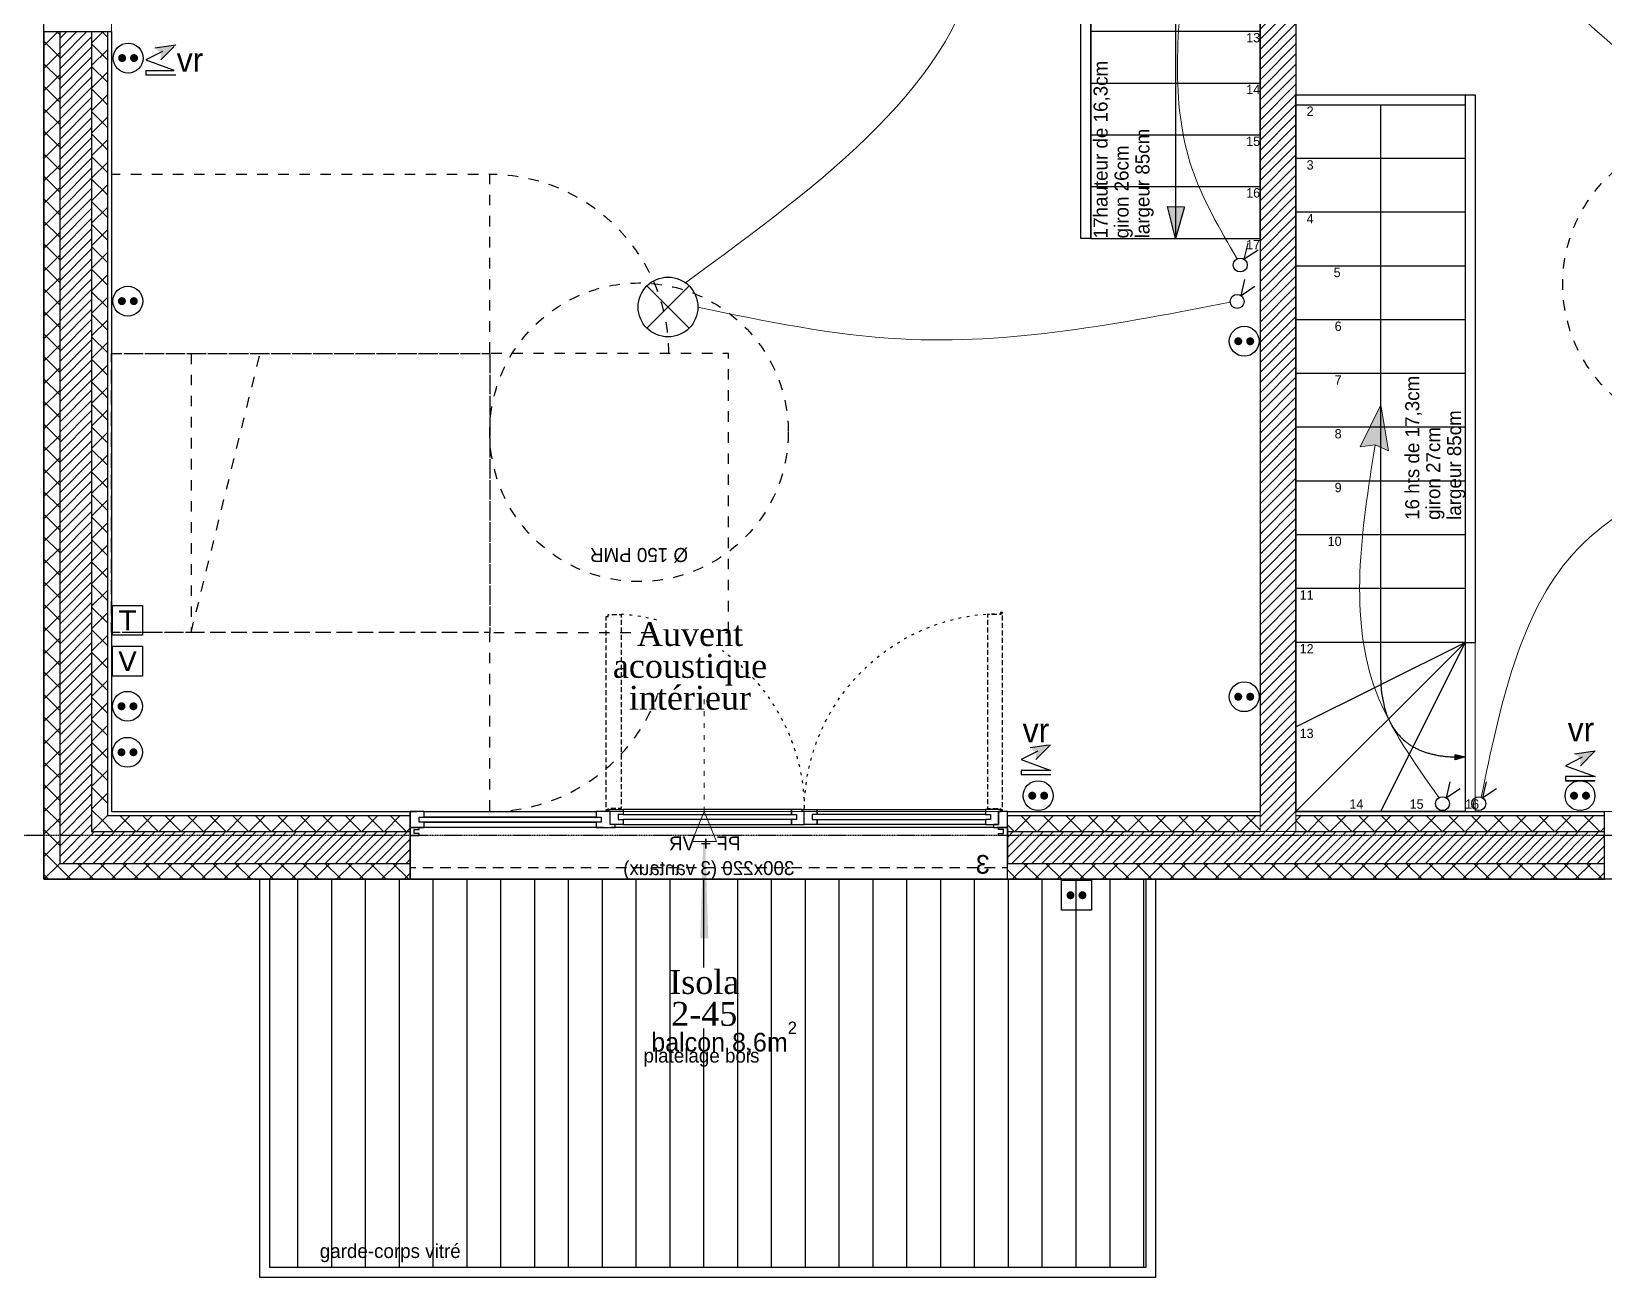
# Model space of a CAD drawing. Header units: centimetres. Extents: x -58072 to 12532, y -30603 to 6224.
# Drawn here: x 10814 to 11604, y 2112 to 2738 of the extents above; entities that cross this region are included whole.
import ezdxf

# ---------------------------------------------------------------- set-up
doc = ezdxf.new("R2010")
doc.units = ezdxf.units.CM
for name, pattern in [('ACAD_ISO03W100', [30, 12, -18]), ('Style de ligne -1', [0.41664, 0.20828, -0.20836]), ('Style de ligne -11', [0.347222, 0.20828, -0.138942]), ('Style de ligne -12', [0.164042, 0.054681, -0.109361]), ('Style de ligne -13', [0.147638, 0.098425, -0.049213]), ('Style de ligne -5', [0.20828, 0.069425, -0.138855]), ('VW-01', [0.41656, 0.20828, -0.20828])]:
    doc.linetypes.add(name, pattern=pattern)
for name, color, linetype in [('B Aménagement intérieur', 252, 'Continuous'), ('B GÈnÈral_Hatch', 252, 'Continuous'), ('B Général', 252, 'Continuous'), ('C ANNOTATIONS-axes horizontaux', 252, 'Style de ligne -1'), ('C ANNOTATIONS-PMR', 252, 'Style de ligne -5'), ('C ANNOTATIONS-prestations', 252, 'Continuous'), ('C ANNOTATIONS-prestations_Hatch', 252, 'Continuous'), ('C ANNOTATIONS-texte', 252, 'Continuous'), ('D SURFACES-shab', 252, 'Continuous'), ('prlm-VMC', 93, 'Continuous')]:
    doc.layers.add(name, color=color, linetype=linetype)
doc.layers.add('prlm-ELEC-CFA', color=1, linetype='Continuous', lineweight=25)
doc.layers.add('prlm-ELEC-CFO', color=1, linetype='Continuous', lineweight=25)
doc.layers.add('prlm-ZEROPLOT', color=254, linetype='Continuous', plot=False)
doc.styles.add('Eurostile', font='Eurosti.TTF')
doc.styles.add('Eurostile (bold)', font='Eurostib.TTF')
doc.styles.add('Eurostile (italic)', font='Eurostib.TTF')
doc.styles.add('prlm-elec-cfo', font='comic.ttf', dxfattribs={"height": 12})
doc.styles.add('prlm-vmc', font='pala.ttf', dxfattribs={"height": 14})
doc.styles.get("Standard").update_dxf_attribs({"font": 'isocp.shx', "height": 12})
pattern_1 = [(45, (0, 0), (2.4253472, -2.6458333), [])]
pattern_2 = [(-45, (0, 0), (5.656854, 5.656854), []), (45, (0, 0), (5.656854, -5.656854), [])]

# ---------------------------------------------------------------- blocks, each defined once
blk = doc.blocks.new('B 60.Groupe-30-1')
at = {"layer": 'C ANNOTATIONS-prestations_Hatch', "linetype": 'Continuous'}
blk.add_hatch(color=250, dxfattribs=at).paths.add_polyline_path([(11529.4, 2375.15), (11534.44, 2373.99), (11529.49, 2372.48)])
at = {"layer": 'B Général', "linetype": 'Continuous'}
for p, q in [((11534.44, 2674.49), (11449.44, 2674.49)), ((11534.44, 2647.49), (11449.44, 2647.49)), ((11534.44, 2620.49), (11449.44, 2620.49)), ((11534.44, 2593.49), (11449.44, 2593.49)), ((11534.44, 2566.49), (11449.44, 2566.49)), ((11534.44, 2539.49), (11449.44, 2539.49)), ((11534.44, 2512.49), (11449.44, 2512.49)), ((11534.44, 2485.49), (11449.44, 2485.49)), ((11534.44, 2458.49), (11449.44, 2458.49)), ((11534.44, 2431.49), (11449.44, 2346.49)), ((11449.44, 2388.99), (11534.44, 2431.49)), ((11534.44, 2431.49), (11449.44, 2431.49)), ((11534.44, 2431.49), (11491.94, 2346.49)), ((11534.44, 2346.49), (11449.44, 2346.49))]:
    blk.add_line(p, q, dxfattribs=at)
at = {"layer": 'B Général', "linetype": 'Continuous', "flags": 128}
blk.add_lwpolyline([(11449.44, 2706.49), (11534.44, 2706.49), (11534.44, 2346.49), (11449.44, 2346.49)], close=True, dxfattribs=at)
at = {"layer": 'C ANNOTATIONS-prestations', "flags": 128}
blk.add_lwpolyline([(11529.4, 2375.15), (11534.44, 2373.99), (11529.49, 2372.48)], close=True, dxfattribs=at)
at = {"layer": 'C ANNOTATIONS-prestations', "linetype": 'Continuous'}
blk.add_open_spline([(11491.94, 2701.49), (11491.94, 2558.99), (11491.94, 2416.49), (11491.25, 2372.17), (11534.44, 2373.99)], degree=2, knots=[0, 0, 0, 1, 1, 2, 2, 2], dxfattribs=at)
at = {"layer": 'C ANNOTATIONS-prestations', "line_spacing_factor": 0.894578, "style": 'Eurostile'}
for s, insert, char_height, width, attachment_point in [('2', (11458.28, 2700.62), 4.7, 8.8349, 3), ('3', (11458.28, 2673.62), 4.7, 8.8349, 3), ('4', (11458.28, 2646.62), 4.7, 8.8349, 3), ('5', (11471.86, 2619.62), 4.7, 22.4178, 3), ('6', (11472.36, 2592.62), 4.7, 22.9178, 3), ('7', (11472.36, 2565.62), 4.7, 22.9178, 3), ('8', (11472.36, 2538.62), 4.7, 22.9178, 3), ('9', (11472.36, 2511.62), 4.7, 22.9178, 3), ('10', (11472.36, 2484.62), 4.704, 22.9178, 3), ('11', (11458.28, 2457.62), 4.704, 8.8349, 3), ('12', (11458.28, 2430.62), 4.704, 8.8349, 3), ('13', (11458.28, 2388.12), 4.704, 8.8349, 3), ('14', (11476.29, 2352.61), 4.704, 8.8349, 1), ('15', (11506.52, 2352.61), 4.704, 8.8349, 1), ('16', (11534.44, 2352.61), 4.704, 8.8349, 1)]:
    blk.add_mtext(s, dxfattribs=dict(at, insert=insert, char_height=char_height, width=width, attachment_point=attachment_point))
at = {"layer": 'C ANNOTATIONS-prestations', "insert": (11504.32, 2492.99), "char_height": 7.0556, "width": 103.5546, "attachment_point": 1, "rotation": 90, "line_spacing_factor": 0.894578, "style": 'Eurostile'}
blk.add_mtext('16 hts de 17,3cm\\Pgiron 27cm\\Plargeur 85cm', dxfattribs=at)
blk = doc.blocks.new('B 60.Rond 150_PMR')
at = {"layer": 'B Général', "linetype": 'VW-01', "ltscale": 25.4}
blk.add_circle((0, 0), 75, dxfattribs=at)
at = {"layer": 'B Général', "insert": (-61.5, 0), "char_height": 7.056, "attachment_point": 5, "rotation": 90, "line_spacing_factor": 0.894578, "style": 'Eurostile (italic)'}
blk.add_mtext('Ø 150 PMR', dxfattribs=at)
blk = doc.blocks.new('B 60.Groupe-32-1')
at = {"layer": 'B Général', "linetype": 'Continuous'}
for p, q in [((11449.45, 2706.49), (11539.45, 2706.49)), ((11449.45, 2706.49), (11539.45, 2706.49)), ((11539.45, 2706.49), (11539.45, 2431.49)), ((11539.45, 2706.49), (11539.45, 2431.49)), ((11449.45, 2701.49), (11534.45, 2701.49)), ((11449.45, 2701.49), (11534.45, 2701.49)), ((11534.45, 2701.49), (11534.45, 2431.49)), ((11534.45, 2701.49), (11534.45, 2431.49)), ((11534.45, 2431.49), (11539.45, 2431.49))]:
    blk.add_line(p, q, dxfattribs=at)
at = {"layer": 'D SURFACES-shab', "lineweight": 18, "flags": 128}
blk.add_lwpolyline([(11539.44, 2346.49), (11934.69, 2346.49), (11934.7, 3010.48), (11665.69, 3010.48), (11665.69, 2941.48), (11449.45, 2941.48), (11449.44, 2706.49), (11539.45, 2706.49)], close=True, dxfattribs=at)
at = {"layer": 'B Général'}
blk.add_blockref('B 60.Groupe-30-1', (0, 0), dxfattribs=at)
at = {"layer": 'C ANNOTATIONS-PMR', "ltscale": 25.4, "rotation": 90}
blk.add_blockref('B 60.Rond 150_PMR', (11658.44, 2611.49), dxfattribs=at)
blk = doc.blocks.new('B 60.Balcon')
at = {"layer": 'B GÈnÈral_Hatch', "linetype": 'Continuous'}
h = blk.add_hatch(dxfattribs=at)
h.set_pattern_fill('H_BARDAGE V 150', color=256, style=0, pattern_type=2)
h.set_pattern_definition([(90, (0, 0), (17, 0), [])])
h.paths.add_polyline_path([(-220, 110), (220, 110), (220, -85), (-220, -85)])
at = {"layer": 'B Général', "linetype": 'Continuous', "flags": 128}
for points in [[(-225, 110), (225, 110), (225, -90), (-225, -90)], [(-220, 110), (220, 110), (220, -85), (-220, -85)]]:
    blk.add_lwpolyline(points, close=True, dxfattribs=at)
at = {"layer": 'C ANNOTATIONS-prestations', "line_spacing_factor": 0.894578, "style": 'Eurostile'}
for s, insert, char_height, attachment_point in [('balcon 8,6m{\\H0.6667x;\\S2 ^ ;}', (47.16, 38.55), 9.4074, 3), ('platelage bois', (-32.26, 25.01), 7.0556, 1), ('garde-corps vitré', (-194.9, -73.14), 7.0556, 1)]:
    blk.add_mtext(s, dxfattribs=dict(at, insert=insert, char_height=char_height, attachment_point=attachment_point))
blk = doc.blocks.new('B 60.Groupe-34-1')
at = {"layer": 'C ANNOTATIONS-prestations_Hatch', "linetype": 'Continuous'}
blk.add_hatch(color=250, dxfattribs=at).paths.add_polyline_path([(11393.47, 2650.19), (11388.94, 2634.39), (11384.97, 2650.33)])
at = {"layer": 'B Général', "linetype": 'VW-01', "ltscale": 25.4}
for p, q in [((11346.44, 2868.39), (11431.44, 2953.39)), ((11346.44, 2868.39), (11388.94, 2953.39)), ((11346.44, 2953.39), (11346.44, 2764.39)), ((11431.44, 2910.89), (11346.44, 2868.39)), ((11346.44, 2868.39), (11431.44, 2868.39)), ((11346.44, 2842.39), (11431.44, 2842.39)), ((11346.44, 2816.39), (11431.44, 2816.39)), ((11346.44, 2790.39), (11431.44, 2790.39)), ((11346.44, 2764.39), (11431.44, 2790.39))]:
    blk.add_line(p, q, dxfattribs=at)
at = {"layer": 'B Général', "linetype": 'Continuous'}
for p, q in [((11346.44, 2764.39), (11431.44, 2764.39)), ((11346.44, 2738.39), (11431.44, 2738.39)), ((11346.44, 2712.39), (11431.44, 2712.39)), ((11346.44, 2686.39), (11431.44, 2686.39)), ((11346.44, 2660.39), (11431.44, 2660.39)), ((11346.44, 2634.39), (11431.44, 2634.39))]:
    blk.add_line(p, q, dxfattribs=at)
at = {"layer": 'B Général', "linetype": 'VW-01', "ltscale": 25.4, "flags": 128}
blk.add_lwpolyline([(11431.44, 2790.39), (11431.44, 2953.39), (11346.44, 2953.39)], dxfattribs=at)
at = {"layer": 'B Général', "linetype": 'VW-01', "ltscale": 25.4}
blk.add_open_spline([(11346.44, 2910.89), (11390.33, 2912.27), (11388.94, 2868.39), (11388.94, 2822.89), (11388.94, 2777.39)], degree=2, knots=[0, 0, 0, 1, 1, 2, 2, 2], dxfattribs=at)
at = {"layer": 'C ANNOTATIONS-prestations', "linetype": 'Continuous'}
blk.add_line((11388.94, 2777.39), (11388.94, 2634.39), dxfattribs=at)
at = {"layer": 'C ANNOTATIONS-prestations', "linetype": 'Continuous', "flags": 128}
blk.add_lwpolyline([(11346.44, 2764.39), (11346.44, 2634.39), (11431.44, 2634.39), (11431.44, 2790.39)], dxfattribs=at)
at = {"layer": 'C ANNOTATIONS-prestations', "flags": 128}
blk.add_lwpolyline([(11393.47, 2650.19), (11388.94, 2634.39), (11384.97, 2650.33)], close=True, dxfattribs=at)
at = {"layer": 'C ANNOTATIONS-prestations', "line_spacing_factor": 0.894578, "style": 'Eurostile'}
for s, insert, char_height, width, attachment_point in [('4', (11346.44, 2952.52), 4.7, 8.8349, 1), ('5', (11388.94, 2952.52), 4.7, 8.8349, 1), ('6', (11422.61, 2931.29), 4.7, 8.8349, 1), ('7', (11422.61, 2903.27), 4.7, 8.8349, 1), ('8', (11422.61, 2867.52), 4.7, 8.8349, 1), ('9', (11422.61, 2841.52), 4.7, 8.8349, 1), ('10', (11431.44, 2815.52), 4.704, 22.4178, 3), ('11', (11431.44, 2789.52), 4.704, 22.9178, 3), ('12', (11431.44, 2763.52), 4.704, 22.9178, 3), ('13', (11431.44, 2737.52), 4.704, 22.9178, 3), ('14', (11431.44, 2711.52), 4.704, 22.9178, 3), ('15', (11431.44, 2685.52), 4.704, 22.9178, 3), ('16', (11431.44, 2659.61), 4.704, 22.9178, 3), ('17', (11431.44, 2633.61), 4.704, 22.9178, 3)]:
    blk.add_mtext(s, dxfattribs=dict(at, insert=insert, char_height=char_height, width=width, attachment_point=attachment_point))
blk = doc.blocks.new('B 60.Groupe-6-1')
at = {"layer": 'B Général', "linetype": 'VW-01', "ltscale": 25.4}
blk.add_line((70, -114.99), (-70, -80.35), dxfattribs=at)
at = {"layer": 'B Général', "linetype": 'VW-01', "ltscale": 25.4, "flags": 128}
for points in [[(-70, 35), (70, 35), (70, -155), (-70, -155)], [(-70, -114.99), (70, -114.99), (70, -155), (-70, -155)]]:
    blk.add_lwpolyline(points, close=True, dxfattribs=at)
blk = doc.blocks.new('B 60.Lit 140.190_PMR 2')
at = {"layer": 'B Général', "linetype": 'VW-01', "ltscale": 25.4, "flags": 128}
for points in [[(70, 155), (-70, 155), (-70, 35), (70, 35)], [(-70, -155), (-70, 35), (-160, 35), (-160, -155)], [(160, -155), (160, 35), (70, 35), (70, -155)]]:
    blk.add_lwpolyline(points, close=True, dxfattribs=at)
at = {"layer": 'B Général', "linetype": 'VW-01', "ltscale": 25.4}
for centre, start, end in [((-70, 35), 90, 180), ((70, 35), 0, 90)]:
    blk.add_arc(centre, 90, start, end, dxfattribs=at)
at = {"layer": 'B Général'}
blk.add_blockref('B 60.Groupe-6-1', (0, 0), dxfattribs=at)
blk = doc.blocks.new('B 60.Groupe-35-1')
at = {"layer": 'B Général', "linetype": 'Continuous'}
for p, q in [((11341.44, 2634.39), (11341.44, 2953.39)), ((11341.44, 2634.39), (11341.44, 2953.39)), ((11346.44, 2634.39), (11346.44, 2953.39)), ((11346.44, 2634.39), (11346.44, 2953.39)), ((11346.44, 2634.39), (11341.44, 2634.39))]:
    blk.add_line(p, q, dxfattribs=at)
at = {"layer": 'D SURFACES-shab', "lineweight": 18, "flags": 128}
blk.add_lwpolyline([(10854.38, 3007.74), (10854.38, 2346.49), (11431.44, 2346.49), (11431.44, 2634.39), (11341.44, 2634.39), (11341.44, 2917.74), (11093.03, 2917.74), (11093.03, 3007.74)], close=True, dxfattribs=at)
at = {"layer": 'B Général'}
blk.add_blockref('B 60.Groupe-34-1', (0, 0), dxfattribs=at)
at = {"layer": 'B Général', "rotation": 269.9999999966649}
blk.add_blockref('B 60.Lit 140.190_PMR 2', (11009.39, 2506.49), dxfattribs=at)
at = {"layer": 'C ANNOTATIONS-PMR', "ltscale": 25.4, "rotation": 90}
blk.add_blockref('B 60.Rond 150_PMR', (11119.39, 2537), dxfattribs=at)
at = {"layer": 'C ANNOTATIONS-texte', "insert": (11347.75, 2634.39), "char_height": 7.0556, "width": 115, "attachment_point": 1, "rotation": 90, "line_spacing_factor": 0.894578, "style": 'Eurostile'}
blk.add_mtext('17hauteur de 16,3cm\\Pgiron 26cm\\Plargeur 85cm', dxfattribs=at)
blk = doc.blocks.new('B 60.PF 300.220 + VR (3 vantaux)')
at = {"layer": 'B Général', "linetype": 'Continuous'}
for p, q in [((-150, 7), (-150, 17)), ((150, 7), (150, 17))]:
    blk.add_line(p, q, dxfattribs=at)
at = {"layer": 'B Général'}
blk.add_line((-143, 9), (47, 9), dxfattribs=at)
at = {"layer": 'B Général', "linetype": 'Continuous', "lineweight": 35}
for p, q in [((-150, 7), (-150, -9)), ((150, 7), (150, -9))]:
    blk.add_line(p, q, dxfattribs=at)
at = {"layer": 'B Général', "linetype": 'Style de ligne -13', "ltscale": 25.4, "flags": 128}
for points in [[(-147.5, 117), (-146.5, 117), (-146.5, 116), (-140, 116), (-140, 18.5), (-146.5, 18.5), (-146.5, 17.5), (-147.5, 17.5)], [(51.5, 115), (50.5, 115), (50.5, 116), (44, 116), (44, 18.5), (50.5, 18.5), (50.5, 17.5), (51.5, 17.5)]]:
    blk.add_lwpolyline(points, close=True, dxfattribs=at)
at = {"layer": 'B Général', "flags": 128}
for points in [[(-143, 10.5), (-143, 9), (-150, 9), (-150, 17), (-145.5, 17), (-145.5, 10.5)], [(-54.5, 18), (-139, 18), (-139, 15.5), (-54.5, 15.5)], [(-41.5, 18), (43, 18), (43, 15.5), (-41.5, 15.5)], [(56.5, 17), (56.5, 14.25), (54, 14.25), (54, 11.75), (56.5, 11.75), (56.5, 9), (47, 9), (47, 10.5), (49.5, 10.5), (49.5, 17)], [(143, 17), (56.5, 17), (56.5, 14.25), (143, 14.25)], [(145.5, 14.25), (143, 14.25), (143, 17), (150, 17), (150, 9), (143, 9), (143, 11.75), (145.5, 11.75)], [(-150, 9), (-150, 5), (-145.5, 5), (-145.5, 6), (-148, 6), (-148, 8), (-145.5, 8), (-145.5, 9)], [(-54.5, 13), (-139, 13), (-139, 10.5), (-54.5, 10.5)], [(-41.5, 13), (43, 13), (43, 10.5), (-41.5, 10.5)], [(145.5, 14.25), (54, 14.25), (54, 11.75), (145.5, 11.75)], [(143, 11.75), (56.5, 11.75), (56.5, 9), (143, 9)], [(150, 9), (150, 5), (145.5, 5), (145.5, 6), (148, 6), (148, 8), (145.5, 8), (145.5, 9)]]:
    blk.add_lwpolyline(points, close=True, dxfattribs=at)
at = {"layer": 'B Général', "linetype": 'Continuous', "flags": 128}
for points in [[(-139, 15.5), (-141.5, 15.5), (-141.5, 13), (-139, 13), (-139, 10.5), (-145.5, 10.5), (-145.5, 17), (-146.5, 17), (-146.5, 18), (-139, 18)], [(-54.5, 15.5), (-52, 15.5), (-52, 13), (-54.5, 13), (-54.5, 10.5), (-48, 10.5), (-48, 17), (-47, 17), (-47, 18), (-54.5, 18)], [(-41.5, 15.5), (-44, 15.5), (-44, 13), (-41.5, 13), (-41.5, 10.5), (-48, 10.5), (-48, 17), (-47, 17), (-47, 18), (-41.5, 18)], [(43, 15.5), (45.5, 15.5), (45.5, 13), (43, 13), (43, 10.5), (49.5, 10.5), (49.5, 17), (50.5, 17), (50.5, 18), (43, 18)]]:
    blk.add_lwpolyline(points, close=True, dxfattribs=at)
at = {"layer": 'B Général', "linetype": 'Style de ligne -11', "ltscale": 25.4, "flags": 128}
blk.add_lwpolyline([(-150, 9), (150, 9), (150, -11), (-150, -11)], close=True, dxfattribs=at)
at = {"layer": 'B Général', "flags": 128}
blk.add_lwpolyline([(150, -9), (150, -17), (-150, -17), (-150, -9)], dxfattribs=at)
at = {"layer": 'B Général'}
for centre in [(-147, 17.5), (51, 17.5)]:
    blk.add_circle(centre, 0.5, dxfattribs=at)
at = {"layer": 'B Général', "linetype": 'Style de ligne -12', "ltscale": 25.4}
for centre, start, end in [((-147, 17.5), 0.29382, 90.28792), ((51, 17.5), 94.06495, 179.70618)]:
    blk.add_arc(centre, 99, start, end, dxfattribs=at)
at = {"layer": 'B Général', "insert": (2, 4.57), "char_height": 7.056, "attachment_point": 2, "rotation": 360, "line_spacing_factor": 0.894578, "style": 'Eurostile'}
blk.add_mtext('PF + VR', dxfattribs=at)
at = {"layer": 'C ANNOTATIONS-prestations', "rotation": 360, "line_spacing_factor": 0.894578}
for s, insert, char_height, attachment_point, style in [('3', (-141.15, -4.77), 9.41, 1, 'Eurostile (bold)'), ('300x220 (3 vantaux) ', (0, -7.83), 7.0556, 2, 'Eurostile')]:
    blk.add_mtext(s, dxfattribs=dict(at, insert=insert, char_height=char_height, attachment_point=attachment_point, style=style))
blk = doc.blocks.new('xi.EA')
at = {"layer": 'prlm-VMC', "color": 0, "linetype": 'ByBlock', "lineweight": 5, "flags": 128}
blk.add_lwpolyline([(-6.17, -15), (6.17, -15), (0, 0)], close=True, dxfattribs=at)
at = {"layer": 'prlm-VMC', "color": 0, "linetype": 'ByBlock', "lineweight": -2, "flags": 128}
blk.add_lwpolyline([(0, -15, 1, 4, 0), (0, -63.63, 1, 1, 0)], format="xyseb", dxfattribs=at)
at = {"layer": 'prlm-VMC', "color": 0, "linetype": 'ByBlock', "lineweight": 5}
blk.add_solid([(0, 0), (6.17, -15), (-6.17, -15), (0, 0)], dxfattribs=at)
at = {"layer": 'prlm-ZEROPLOT', "color": 250, "linetype": 'ACAD_ISO03W100', "lineweight": 0, "ltscale": 0.2}
blk.add_lwpolyline([(0, 0), (0, 60)], dxfattribs=at)
blk = doc.blocks.new('xi.VV')
at = {"layer": 'prlm-ELEC-CFO', "color": 0}
blk.add_lwpolyline([(6.95, 3.42), (0.01, -1.13), (1.91, 6.95)], dxfattribs=at)
blk.add_circle((-2, -4), 3.5, dxfattribs=at)
blk = doc.blocks.new('xi.fl')
at = {"layer": 'prlm-ELEC-CFO'}
blk.add_hatch(color=0, dxfattribs=at).paths.add_polyline_path([(20.38, 0), (-1.98, -7.2), (0, 0), (-1.98, 7.2)])
at = {"layer": 'prlm-ELEC-CFO', "color": 0, "lineweight": 5}
blk.add_lwpolyline([(20.38, 0), (-1.98, -7.2), (0, 0), (-1.98, 7.2)], close=True, dxfattribs=at)
blk = doc.blocks.new('xi.PC')
at = {"color": 0, "lineweight": 5}
blk.add_wipeout([(-7.5, -7.5), (7.5, -7.5), (7.5, 7.5), (-7.5, 7.5)], dxfattribs=at).dxf.layer = 'prlm-ELEC-CFO'
at = {"layer": 'prlm-ELEC-CFO', "color": 0, "linetype": 'ByBlock', "lineweight": 5, "const_width": 2}
for points in [[(-4, 0, 1), (-2, 0, 1)], [(2, 0, 1), (4, 0, 1)]]:
    blk.add_lwpolyline(points, format="xyb", close=True, dxfattribs=at)
at = {"layer": 'prlm-ELEC-CFO', "color": 0, "linetype": 'ByBlock', "lineweight": -2}
blk.add_circle((0, 0), 7.5, dxfattribs=at)
blk = doc.blocks.new('xi.VR')
at = {"layer": 'prlm-ELEC-CFO', "lineweight": 5}
blk.add_hatch(color=0, dxfattribs=at).paths.add_polyline_path([(-3, 6), (-0.1, 3.7), (0, 0), (7.5, 7.5)])
at = {"layer": 'prlm-ELEC-CFO', "color": 0}
for points in [[(0.95, 4.23), (-7.5, 0), (7.5, -5.5), (-7.5, -5.5), (-7.5, -7.5), (7.5, -7.5)], [(-3, 6), (7.5, 7.5), (0, 0)]]:
    blk.add_lwpolyline(points, dxfattribs=at)
blk = doc.blocks.new('xi.PC-EXT')
at = {"layer": 'prlm-ELEC-CFO', "color": 0, "linetype": 'ByBlock', "lineweight": -2, "flags": 128}
blk.add_lwpolyline([(-7.5, 7.5), (7.5, 7.5), (7.5, -7.5), (-7.5, -7.5)], close=True, dxfattribs=at)
at = {"layer": 'prlm-ELEC-CFO', "color": 0, "linetype": 'ByBlock', "lineweight": 5, "const_width": 2}
for points in [[(-4, 0, 1), (-2, 0, 1)], [(2, 0, 1), (4, 0, 1)]]:
    blk.add_lwpolyline(points, format="xyb", close=True, dxfattribs=at)
blk = doc.blocks.new('xi.PTCE')
at = {"layer": 'prlm-ELEC-CFO', "color": 0}
for points in [[(-10.61, 10.61), (10.61, -10.61)], [(10.61, 10.61), (-10.61, -10.61)]]:
    blk.add_lwpolyline(points, dxfattribs=at)
at = {"layer": 'prlm-ELEC-CFO', "color": 0, "linetype": 'ByBlock'}
blk.add_circle((0, 0), 15, dxfattribs=at)
blk = doc.blocks.new('xi.TV')
at = {"layer": 'prlm-ELEC-CFA', "color": 0, "linetype": 'ByBlock', "lineweight": -2, "flags": 128}
blk.add_lwpolyline([(-7.5, 7.5), (7.5, 7.5), (7.5, -7.5), (-7.5, -7.5)], close=True, dxfattribs=at)
at = {"layer": 'prlm-ELEC-CFA', "color": 0, "linetype": 'ByBlock', "insert": (0, 0), "char_height": 10, "width": 11.36, "attachment_point": 5}
blk.add_mtext('{\\fVerdana|b0|i0|c0|p34;V}', dxfattribs=at)
blk = doc.blocks.new('xi.TEL')
at = {"layer": 'prlm-ELEC-CFA', "color": 0, "linetype": 'ByBlock', "lineweight": -2, "flags": 128}
blk.add_lwpolyline([(-7.5, 7.5), (7.5, 7.5), (7.5, -7.5), (-7.5, -7.5)], close=True, dxfattribs=at)
at = {"layer": 'prlm-ELEC-CFA', "color": 0, "linetype": 'ByBlock', "insert": (0, 0), "char_height": 10, "width": 11.36, "attachment_point": 5}
blk.add_mtext('{\\fVerdana|b0|i0|c0|p34;T}', dxfattribs=at)

msp = doc.modelspace()

# ---------------------------------------------------------------- hatches: boundary and pattern name
at = {"layer": 'B GÈnÈral_Hatch', "linetype": 'Continuous'}
h = msp.add_hatch(dxfattribs=at)
h.set_pattern_fill('50_BETON', color=256, style=0, pattern_type=2)
h.set_pattern_definition(pattern_1)
h.paths.add_polyline_path([(11431.443, 2336.491), (11449.443, 2336.491), (11449.443, 3084.223), (11431.443, 3084.223)])
h = msp.add_hatch(dxfattribs=at)
h.set_pattern_fill('02_ISOLANT', color=256, angle=-90, style=0, pattern_type=2)
h.set_pattern_definition(pattern_2)
h.paths.add_polyline_path([(10828.388, 2738.303), (10820.388, 2738.303), (10820.388, 2312.491), (10828.388, 2320.491)])
h = msp.add_hatch(dxfattribs=at)
h.set_pattern_fill('50_BETON', color=256, style=0, pattern_type=2)
h.set_pattern_definition(pattern_1)
h.paths.add_polyline_path([(10844.388, 2738.303), (10828.388, 2738.303), (10828.388, 2320.491), (10844.388, 2336.491)])
h = msp.add_hatch(dxfattribs=at)
h.set_pattern_fill('02_ISOLANT', color=256, angle=-90, style=0, pattern_type=2)
h.set_pattern_definition(pattern_2)
h.paths.add_polyline_path([(10852.388, 2738.303), (10844.388, 2738.303), (10844.388, 2336.491), (10852.388, 2344.491)])
h = msp.add_hatch(dxfattribs=at)
h.set_pattern_fill('02_ISOLANT', color=256, style=0, pattern_type=2)
h.set_pattern_definition([(45, (0, 0), (-5.656854, 5.656854), []), (135, (0, 0), (5.656854, 5.656854), [])])
h.paths.add_polyline_path([(10852.388, 2344.491), (10844.388, 2336.491), (11004.445, 2336.491), (11004.445, 2344.491)])
h = msp.add_hatch(dxfattribs=at)
h.set_pattern_fill('02_ISOLANT', color=256, angle=90, style=0, pattern_type=2)
h.set_pattern_definition([(135, (0, 0), (-5.656854, -5.656854), []), (225, (0, 0), (-5.656854, 5.656854), [])])
h.paths.add_polyline_path([(11304.445, 2336.491), (11431.443, 2336.491), (11431.443, 2344.491), (11304.445, 2344.491)])
h = msp.add_hatch(dxfattribs=at)
h.set_pattern_fill('02_ISOLANT', color=256, angle=-90, style=0, pattern_type=2)
h.set_pattern_definition(pattern_2)
h.paths.add_polyline_path([(11604.445, 2344.491), (11449.443, 2344.491), (11449.443, 2336.491), (11604.445, 2336.491)])
h = msp.add_hatch(dxfattribs=at)
h.set_pattern_fill('50_BETON', color=256, style=0, pattern_type=2)
h.set_pattern_definition(pattern_1)
h.paths.add_polyline_path([(10844.388, 2336.491), (10828.388, 2320.491), (11004.445, 2320.491), (11004.445, 2336.491)])
h = msp.add_hatch(dxfattribs=at)
h.set_pattern_fill('50_BETON', color=256, style=0, pattern_type=2)
h.set_pattern_definition(pattern_1)
h.paths.add_polyline_path([(11304.445, 2336.491), (11304.445, 2320.491), (11604.445, 2320.491), (11604.445, 2336.491)])
h = msp.add_hatch(dxfattribs=at)
h.set_pattern_fill('02_ISOLANT', color=256, style=0, pattern_type=2)
h.set_pattern_definition([(45, (0, 0), (-5.656854, 5.656854), []), (135, (0, 0), (5.656854, 5.656854), [])])
h.paths.add_polyline_path([(10828.388, 2320.491), (10820.388, 2312.491), (11004.445, 2312.491), (11004.445, 2320.491)])
h = msp.add_hatch(dxfattribs=at)
h.set_pattern_fill('02_ISOLANT', color=256, style=0, pattern_type=2)
h.set_pattern_definition([(45, (0, 0), (-5.656854, 5.656854), []), (135, (0, 0), (5.656854, 5.656854), [])])
h.paths.add_polyline_path([(11304.445, 2320.491), (11304.445, 2312.491), (11604.445, 2312.491), (11604.445, 2320.491)])

# ---------------------------------------------------------------- linework, layer by layer
at = {"layer": 'B Général', "linetype": 'Continuous', "lineweight": 18}
for p, q in [((11449.443, 3084.223), (11449.443, 2346.491)), ((11431.443, 2953.388), (11431.443, 2346.491)), ((10828.388, 2738.303), (10828.388, 2320.491)), ((10844.388, 2738.303), (10844.388, 2336.491)), ((11431.443, 2336.491), (11431.443, 2346.491)), ((11449.443, 2346.491), (11449.443, 2336.491)), ((10844.388, 2336.491), (11004.445, 2336.491)), ((11304.445, 2336.491), (11431.443, 2336.491)), ((11449.443, 2336.491), (11431.443, 2336.491)), ((11449.443, 2336.491), (11604.445, 2336.491)), ((10828.388, 2320.491), (11004.445, 2320.491)), ((11304.445, 2320.491), (11604.445, 2320.491))]:
    msp.add_line(p, q, dxfattribs=at)
at = {"layer": 'B Général', "linetype": 'Continuous'}
for p, q in [((11449.443, 3084.223), (11449.443, 2346.491)), ((11431.443, 2953.388), (11431.443, 2346.491)), ((10820.388, 2738.303), (10820.388, 2312.491)), ((10820.388, 2738.303), (10820.388, 2312.491)), ((10820.388, 2738.303), (10854.388, 2738.303)), ((10828.388, 2738.303), (10828.388, 2320.491)), ((10844.388, 2738.303), (10844.388, 2336.491)), ((10852.388, 2738.303), (10852.388, 2344.491)), ((10852.388, 2738.303), (10852.388, 2344.491)), ((10854.388, 2738.303), (10854.388, 2346.491)), ((10854.388, 2738.303), (10854.388, 2346.491)), ((10852.388, 2344.491), (11004.445, 2344.491)), ((10852.388, 2344.491), (11004.445, 2344.491)), ((10854.388, 2346.491), (11004.445, 2346.491)), ((10854.388, 2346.491), (11004.445, 2346.491)), ((11004.445, 2312.491), (11004.445, 2346.491)), ((11304.445, 2346.491), (11431.443, 2346.491)), ((11304.445, 2346.491), (11431.443, 2346.491)), ((11304.445, 2312.491), (11304.445, 2346.491)), ((11304.445, 2344.491), (11431.443, 2344.491)), ((11304.445, 2344.491), (11431.443, 2344.491)), ((11449.443, 2346.491), (11604.445, 2346.491)), ((11449.443, 2346.491), (11604.445, 2346.491)), ((11449.443, 2344.491), (11604.445, 2344.491)), ((11449.443, 2344.491), (11604.445, 2344.491)), ((11604.445, 2312.491), (11604.445, 2346.491)), ((10844.388, 2336.491), (11004.445, 2336.491)), ((11304.445, 2336.491), (11431.443, 2336.491)), ((11449.443, 2336.491), (11604.445, 2336.491)), ((10828.388, 2320.491), (11004.445, 2320.491)), ((11304.445, 2320.491), (11604.445, 2320.491)), ((10820.388, 2312.491), (11004.445, 2312.491)), ((10820.388, 2312.491), (11004.445, 2312.491)), ((11304.445, 2312.491), (11604.445, 2312.491)), ((11304.445, 2312.491), (11604.445, 2312.491))]:
    msp.add_line(p, q, dxfattribs=at)
at = {"layer": 'C ANNOTATIONS-axes horizontaux'}
msp.add_line((12370.813, 2334.491), (7910.813, 2334.491), dxfattribs=at)
msp.add_line((12370.813, 2334.491), (7910.813, 2334.491), dxfattribs=at)
at = {"layer": 'prlm-ELEC-CFO', "lineweight": 13}
for points in [[(11551.371, 2926.097), (11529.904, 2845.61), (11726.212, 2571.757), (11724.058, 2554.538)], [(11268.109, 2902.744), (11290.197, 2780.823), (11142.738, 2612.083)], [(11419.88, 2624.162), (11397.196, 2669.598), (11394.034, 2777.234)], [(11416.408, 2602.342), (11250.884, 2583.862), (11148.98, 2599.826)], [(11521.263, 2353.501), (11489.699, 2406.692), (11489.138, 2530.633)], [(11542.493, 2353.765), (11588.592, 2475.837), (11711.505, 2535.476)]]:
    msp.add_spline(points, degree=3, dxfattribs=at)

# ---------------------------------------------------------------- block references
at = {"layer": 'B Aménagement intérieur'}
for name in ['B 60.Groupe-35-1', 'B 60.Groupe-32-1']:
    msp.add_blockref(name, (0, 0), dxfattribs=at)
at = {"layer": 'B Général', "xscale": -1}
msp.add_blockref('B 60.PF 300.220 + VR (3 vantaux)', (11154.445, 2329.491), dxfattribs=at)
at = {"layer": 'B Général'}
msp.add_blockref('B 60.Balcon', (11153.934, 2202.491), dxfattribs=at)
at = {"layer": 'prlm-ELEC-CFA'}
for name, p in [('xi.TEL', (10862.48, 2442.544)), ('xi.TV', (10862.461, 2422.028))]:
    msp.add_blockref(name, p, dxfattribs=at)
at = {"layer": 'prlm-ELEC-CFO'}
for name, p in [('xi.VV', (11423.443, 2625.031)), ('xi.PTCE', (11133.98, 2599.906)), ('xi.VV', (11421.886, 2606.73)), ('xi.VV', (11525.049, 2354.491)), ('xi.VV', (11543.256, 2354.491)), ('xi.PC-EXT', (11339.174, 2304.491))]:
    msp.add_blockref(name, p, dxfattribs=at)
at = {"layer": 'prlm-ELEC-CFO', "rotation": 81.59867111076706}
msp.add_blockref('xi.fl', (11489.138, 2530.633), dxfattribs=at)

# ---------------------------------------------------------------- next in the draw order: texts
at = {"layer": 'prlm-VMC', "insert": (11145.018, 2419.588), "char_height": 12, "width": 20.51, "attachment_point": 5, "line_spacing_factor": 0.8, "style": 'prlm-vmc', "bg_fill": 2}
msp.add_mtext('Auvent acoustique intérieur', dxfattribs=at)
at = {"layer": 'prlm-VMC', "insert": (11152.181, 2252.825), "char_height": 12, "width": 20.51, "attachment_point": 5, "line_spacing_factor": 0.8, "style": 'prlm-vmc', "bg_fill": 3, "box_fill_scale": 1.1, "bg_fill_color": 256, "bg_fill_transparency": 0}
msp.add_mtext('Isola\\P2-45', dxfattribs=at)

# ---------------------------------------------------------------- next in the draw order: linework, layer by layer
at = {"layer": 'prlm-ZEROPLOT'}
msp.add_lwpolyline([(10820.388, 3517.389), (11968.445, 3517.389), (11968.445, 2312.491), (10820.388, 2312.491)], close=True, dxfattribs=at)

# ---------------------------------------------------------------- next in the draw order: block references
at = {"layer": 'prlm-VMC', "rotation": 1.534772309241816e-11}
msp.add_blockref('xi.EA', (11152.181, 2346.491), dxfattribs=at)

# ---------------------------------------------------------------- next in the draw order: block references
at = {"layer": 'prlm-ELEC-CFO'}
for p in [(10862.753, 2724.941), (10862.625, 2602.879), (11423.443, 2582.719), (11423.443, 2404.194), (10862.439, 2399.392), (10862.416, 2376.281), (11319.939, 2354.491), (11592.133, 2354.491)]:
    msp.add_blockref('xi.PC', p, dxfattribs=at)

# ---------------------------------------------------------------- next in the draw order: block references
for p in [(10879.144, 2724.051), (11318.823, 2372.645), (11592.286, 2369.549)]:
    msp.add_blockref('xi.VR', p, dxfattribs=at)

# ---------------------------------------------------------------- next in the draw order: texts
at = {"layer": 'prlm-ELEC-CFO', "lineweight": 20, "char_height": 12, "attachment_point": 5, "line_spacing_factor": 0.8, "style": 'prlm-elec-cfo', "bg_fill": 3, "box_fill_scale": 1.1, "bg_fill_color": 256, "bg_fill_transparency": 0}
for insert in [(10893.862, 2724.037), (11318.823, 2387.362), (11592.613, 2387.86)]:
    msp.add_mtext('vr', dxfattribs=dict(at, insert=insert))

doc.saveas('drawing.dxf')
